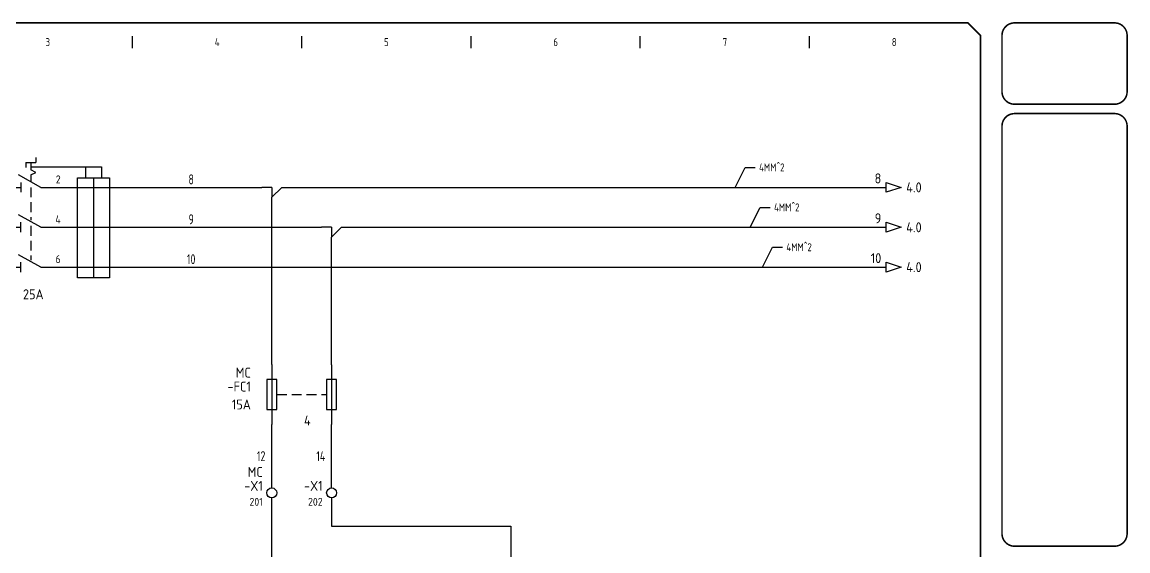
# Model space of a CAD drawing. Header units: millimetres. Extents: x 0 to 840, y 0 to 593.
# Drawn here: x 285 to 840, y 328 to 593 of the extents above; entities that cross this region are included whole.
import ezdxf
from ezdxf.enums import TextEntityAlignment as Align

# ---------------------------------------------------------------- set-up
doc = ezdxf.new("R2010")
doc.units = ezdxf.units.MM
doc.header["$LTSCALE"] = 10
doc.header["$MEASUREMENT"] = 0
doc.linetypes.add('DASHED', pattern=[0.75, 0.5, -0.25])
for name, color, linetype in [('DESC', 150, 'Continuous'), ('LINK', 9, 'DASHED'), ('LOC', 8, 'Continuous'), ('MISC', 7, 'Continuous'), ('RED_2.5mm^2', 1, 'Continuous'), ('SYMS', 7, 'Continuous'), ('TAGS', 150, 'Continuous'), ('TAN_4.0mm^2', 253, 'Continuous'), ('TERMS', 123, 'Continuous'), ('TITLE', 7, 'Continuous'), ('WIRENO', 72, 'Continuous'), ('WIREREF', 52, 'Continuous'), ('XREF', 7, 'Continuous'), ('XREFCHILD', 134, 'Continuous')]:
    doc.layers.add(name, color=color, linetype=linetype)
doc.styles.add('ITALIC', font='ITALIC')
doc.styles.add('SIMPLEX', font='simplex')
doc.styles.add('WD_IEC', font='isocp2.shx', dxfattribs={"width": 0.9, "height": 4})
doc.dimstyles.get("Standard").update_dxf_attribs({"dimtxt": 0.18, "dimasz": 0.18, "dimexe": 0.18, "dimexo": 0.0625, "dimgap": 0.09, "dimtad": 0, "dimtih": 1, "dimtoh": 1, "dimdec": 4, "dimzin": 0, "dimdsep": 46, "dimtxsty": 'Standard', "dimcen": 0.09, "dimadec": 0, "dimazin": 0, "dimtfac": 1, "dimtdec": 4, "dimtofl": 0, "dimtmove": 0, "dimatfit": 3, "dimfxl": 1, "dimtolj": 1, "dimtzin": 0, "dimarcsym": 0})

# ---------------------------------------------------------------- blocks, each defined once
blk = doc.blocks.new('acade_title')
at = {"layer": 'SYMS'}
for p, q in [((340, 580), (340, 586)), ((425, 580), (425, 586)), ((510, 580), (510, 586)), ((595, 580), (595, 586)), ((680, 580), (680, 586))]:
    blk.add_line(p, q, dxfattribs=at)
at = {"layer": 'TITLE'}
blk.add_line((765.79, 586.36), (765.79, 551.29), dxfattribs=at)
at = {"layer": 'TITLE', "const_width": 0.784}
blk.add_lwpolyline([(765.79, 7.07), (765.79, 586.36), (759.5, 592.64), (7.07, 592.64), (0.79, 586.36), (0.79, 7.07), (7.07, 0.79), (759.5, 0.79)], close=True, dxfattribs=at)
for points in [[(782.91, 592.64, 0.414214), (776.63, 586.36, 0.414214)], [(839.44, 586.36, 0.414214), (833.16, 592.64, 0.414214)], [(776.63, 558.09, 0.414214), (782.91, 551.81, 0.414214)], [(833.16, 551.81, 0.414214), (839.44, 558.09, 0.414214)], [(782.91, 547.1, 0.414214), (776.63, 540.82, 0.414214)], [(839.44, 540.82, 0.414214), (833.16, 547.1, 0.414214)], [(776.63, 336.15, 0.414214), (782.91, 329.87, 0.414214)], [(833.16, 329.87, 0.414214), (839.44, 336.15, 0.414214)]]:
    blk.add_lwpolyline(points, format="xyb", dxfattribs=at)
for points in [[(833.16, 592.64), (782.91, 592.64)], [(776.63, 586.36), (776.63, 558.09)], [(839.44, 586.36), (839.44, 558.09)], [(833.16, 551.81), (782.91, 551.81)], [(833.16, 547.1), (782.91, 547.1)], [(776.63, 540.82), (776.63, 336.15)], [(839.44, 540.82), (839.44, 336.15)], [(782.91, 329.87), (833.16, 329.87)]]:
    blk.add_lwpolyline(points, dxfattribs=at)
at = {"layer": 'SYMS', "style": 'WD_IEC', "width": 0.9}
for s, p in [('3', (297.5, 581)), ('4', (382.5, 581)), ('5', (467.5, 581)), ('6', (552.5, 581)), ('7', (637.5, 581)), ('8', (722.5, 581))]:
    blk.add_text(s, height=4, dxfattribs=at).set_placement(p, align=Align.CENTER)
at = {"layer": 'TITLE', "color": 1, "style": 'ITALIC'}
for tag, height, p in [('TITLE#1', 3, (806.47, 85.58)), ('TITLE#2', 3, (806.47, 80.5)), ('TITLE#3', 3, (806.47, 75.41)), ('TITLE#4', 3, (806.47, 70.33)), ('DWG#', 4, (806.47, 20.76))]:
    blk.add_attdef(tag, text='', height=height, dxfattribs=at).set_placement(p, align=Align.CENTER)
at = {"layer": 'TITLE', "color": 1, "style": 'SIMPLEX'}
blk.add_attdef('CAD#', (772.63, 49.19), '', height=2.5, rotation=90, dxfattribs=at)
at = {"layer": 'TITLE', "color": 1}
for tag, p, height, style in [('ENGINEER', (783.37, 49.19), 2.5, 'ITALIC'), ('CHKDBY', (813.2, 49.2), 2.5, 'ITALIC'), ('JOB#', (789.06, 41.3), 2.5, 'SIMPLEX'), ('DRAWNBY', (814.95, 41.3), 2.5, 'ITALIC'), ('SCALE', (786.29, 33.76), 2.5, 'SIMPLEX'), ('DATE', (812.8, 33.76), 2.5, 'SIMPLEX'), ('SHTS', (815.9, 6.29), 4, 'ITALIC')]:
    blk.add_attdef(tag, p, '', height=height, dxfattribs=dict(at, style=style))
at = {"layer": 'TITLE', "color": 1, "style": 'ITALIC'}
blk.add_attdef('SH#', text='', height=4, dxfattribs=at).set_placement((799.54, 6.29), align=Align.RIGHT)
at = {"layer": 'TITLE', "color": 7, "flags": 9}
blk.add_attdef('WD_TB', (782.91, 0.79), '', height=3.14, dxfattribs=at)
blk = doc.blocks.new('HDS21')
for p, q in [((2.5, 0), (-3.12, 3.12)), ((-7.5, 0), (-2.5, 0)), ((-7.5, 0), (-3.75, 0)), ((-2.5, -1.25), (-2.5, 1.25)), ((2.5, 0), (7.5, 0))]:
    blk.add_line(p, q)
at = {"style": 'WD_IEC'}
for tag, p in [('INST', (-5, 10.12)), ('LOC', (-5, 7.12)), ('TAG2', (-5, 4.12)), ('RATING1', (-4.95, -4.54)), ('DESC1', (-4.95, -10.54)), ('DESC2', (-4.95, -13.54)), ('DESC3', (-4.95, -16.54))]:
    blk.add_attdef(tag, text='', height=2.5, dxfattribs=at).set_placement(p, align=Align.RIGHT)
for tag, p, height, flags in [('TERM01', (-7.5, 1), 2, 8), ('X4TERM01', (-7.5, 0), 0.32, 1), ('X2LINK', (0, 1.75), 0.32, 1), ('X8LINK', (0, 0.38), 0.32, 1), ('X1TERM02', (7.5, 0), 0.32, 1), ('CONTACT', (11.25, -2.5), 1, 1), ('FAMILY', (11, -5.5), 1, 1)]:
    blk.add_attdef(tag, p, '', height=height, dxfattribs=dict(at, flags=flags))
at = {"style": 'WD_IEC', "flags": 8}
for tag, height, p in [('TERM02', 2, (7.5, 1)), ('XREF', 2.5, (-4.95, -7.54))]:
    blk.add_attdef(tag, text='', height=height, dxfattribs=at).set_placement(p, align=Align.RIGHT)
blk = doc.blocks.new('HA1S1')
blk.add_lwpolyline([(0, 1.25), (3.75, 0), (0, -1.25)], close=True)
at = {"style": 'WD_IEC'}
for tag, height, flags, p in [('WIRENO', 2.5, 8, (-1.25, 1)), ('SIGCODE', 1, 1, (5, 1.8))]:
    blk.add_attdef(tag, text='', height=height, dxfattribs=dict(at, flags=flags)).set_placement(p, align=Align.RIGHT)
at = {"style": 'WD_IEC', "flags": 1}
blk.add_attdef('X4TERM01', (0, 0), '', height=0.32, dxfattribs=at)
at = {"style": 'WD_IEC'}
blk.add_attdef('XREF', text='', height=2.5, dxfattribs=at).set_placement((5, 0), align=Align.MIDDLE_LEFT)
blk.add_attdef('DESC1', text='', height=2.5, dxfattribs=at).set_placement((-1.25, -1), align=Align.TOP_RIGHT)
blk = doc.blocks.new('VFU1')
blk.add_line((0, 7.5), (0, -7.5))
blk.add_lwpolyline([(-1.25, 3.75), (-1.25, -3.75), (1.25, -3.75), (1.25, 3.75)], close=True)
at = {"style": 'WD_IEC'}
for tag, p in [('INST', (-5.25, 7.75)), ('LOC', (-5.25, 4.25)), ('TAG1', (-5.25, 0.75)), ('RATING1', (-5.25, -3.75)), ('XREF', (-5.25, -7.75)), ('DESC1', (-5.25, -11.6)), ('DESC2', (-5.25, -15.1)), ('DESC3', (-5.25, -18.6))]:
    blk.add_attdef(tag, text='', height=2.5, dxfattribs=at).set_placement(p, align=Align.RIGHT)
blk.add_attdef('TERM01', text='', height=2, rotation=90, dxfattribs=at).set_placement((-1, 7.5), align=Align.RIGHT)
at = {"style": 'WD_IEC', "flags": 1}
for tag, p, height in [('X2TERM01', (0, 7.5), 0.32), ('MFG', (2.75, 6.5), 1.5), ('CAT', (2.75, 4), 1.5), ('X4LINK', (-1.25, 0), 0.32), ('X1LINK', (1.25, 0), 0.32), ('ASSYCODE', (2.25, -4), 1), ('FAMILY', (2.25, -5.5), 1), ('X8TERM02', (0, -7.5), 0.32), ('CATDESC', (2.25, -7), 1)]:
    blk.add_attdef(tag, p, '', height=height, dxfattribs=at)
at = {"style": 'WD_IEC'}
blk.add_attdef('TERM02', (-1, -7.5), '', height=2, rotation=90, dxfattribs=at)
blk = doc.blocks.new('VFU2')
blk.add_line((0, 7.5), (0, -7.5))
blk.add_lwpolyline([(-1.25, 3.75), (-1.25, -3.75), (1.25, -3.75), (1.25, 3.75)], close=True)
at = {"style": 'WD_IEC'}
for tag, p in [('INST', (-5.25, 7.75)), ('LOC', (-5.25, 4.25)), ('TAG2', (-5.25, 0.75)), ('RATING1', (-5.25, -3.75)), ('XREF', (-5.25, -7.75)), ('DESC1', (-5.25, -11.6)), ('DESC2', (-5.25, -15.1)), ('DESC3', (-5.25, -18.6))]:
    blk.add_attdef(tag, text='', height=2.5, dxfattribs=at).set_placement(p, align=Align.RIGHT)
blk.add_attdef('TERM01', text='', height=2, rotation=90, dxfattribs=at).set_placement((-1, 7.5), align=Align.RIGHT)
at = {"style": 'WD_IEC', "flags": 1}
for tag, p, height in [('X2TERM01', (0, 7.5), 0.32), ('MFG', (2.75, 6.5), 1.5), ('CAT', (2.75, 4), 1.5), ('X4LINK', (-1.25, 0), 0.32), ('X1LINK', (1.25, 0), 0.32), ('ASSYCODE', (2.25, -4), 1), ('FAMILY', (2.25, -5.5), 1), ('X8TERM02', (0, -7.5), 0.32), ('CATDESC', (2.25, -7), 1)]:
    blk.add_attdef(tag, p, '', height=height, dxfattribs=at)
at = {"style": 'WD_IEC'}
blk.add_attdef('TERM02', (-1, -7.5), '', height=2, rotation=90, dxfattribs=at)
blk = doc.blocks.new('VT0002')
blk.add_circle((0, 0), 1.25)
at = {"style": 'WD_IEC', "flags": 1}
for tag, p, height in [('ASSYCODE', (2.75, 10.75), 1), ('CATDESC', (2.75, 9.25), 1), ('MFG', (2.75, 7.25), 1.5), ('CAT', (2.75, 4.75), 1.5), ('X4PIN01', (-1.25, 1), 0.25), ('X4TERM01', (-1.25, 0), 0.25), ('X4TERMDESC01', (-1.25, 0.5), 0.4), ('STRIPSEQ', (0, 0), 0.025), ('X2PIN01', (0, 2.25), 0.25), ('X2TERM01', (0, 1.25), 0.25), ('X8PIN01', (0, -0.25), 0.25), ('X2TERMDESC01', (0, 1.75), 0.4), ('X1PIN01', (1.25, 1), 0.25), ('X1TERM01', (1.25, 0), 0.25), ('X1TERMDESC01', (1.25, 0.5), 0.4), ('LINKTERM', (0, -0.04), 0.025), ('X8TERM01', (0, -1.25), 0.25), ('X8TERMDESC01', (0, -0.75), 0.4)]:
    blk.add_attdef(tag, p, '', height=height, dxfattribs=at)
at = {"style": 'WD_IEC'}
for tag, p in [('INST', (-2.25, 6.5)), ('LOC', (-2.25, 3.5)), ('DESC1', (-2.25, -6.25)), ('DESC2', (-2.25, -9.25)), ('DESC3', (-2.25, -12.25))]:
    blk.add_attdef(tag, text='', height=2.5, dxfattribs=at).set_placement(p, align=Align.RIGHT)
at = {"style": 'WD_IEC', "flags": 8}
for tag, height, p in [('TAGSTRIP', 2.5, (-2.25, 0.5)), ('TERM01', 2, (-2.25, -3.25))]:
    blk.add_attdef(tag, text='', height=height, dxfattribs=at).set_placement(p, align=Align.RIGHT)
blk = doc.blocks.new('HDS11')
for p, q in [((-1.25, 6.25), (1.25, 6.25)), ((-1.25, 6.25), (-1.25, 5)), ((0, 6.25), (0, 4.38)), ((1.25, 7.5), (1.25, 6.25)), ((2.5, 0), (-3.12, 3.12)), ((1.25, 3.75), (0, 4.38)), ((0, 3.12), (1.25, 3.75)), ((0, 3.12), (0, 1.39)), ((-7.5, 0), (-2.5, 0)), ((-2.5, 1.25), (-2.5, -1.25)), ((2.5, 0), (7.5, 0))]:
    blk.add_line(p, q)
at = {"style": 'WD_IEC'}
for tag, p in [('INST', (-5, 10.12)), ('LOC', (-5, 7.12)), ('TAG1', (-5, 4.12)), ('RATING1', (-5, -4.03)), ('DESC1', (-5, -10.03)), ('DESC2', (-5, -13.03)), ('DESC3', (-5, -16.03))]:
    blk.add_attdef(tag, text='', height=2.5, dxfattribs=at).set_placement(p, align=Align.RIGHT)
for tag, p, height, flags in [('MFG', (4.92, 12.12), 1.5, 9), ('CAT', (4.92, 9.62), 1.5, 9), ('TERM01', (-7.5, 1), 2, 8), ('X4TERM01', (-7.5, 0), 0.32, 1), ('X8LINK', (0, 0), 0.32, 1), ('X1TERM02', (7.5, 0), 0.32, 1), ('ASSYCODE', (12.25, -2.75), 1, 1), ('FAMILY', (12.25, -4.25), 1, 1), ('CATDESC', (12.25, -5.75), 1, 1), ('CONTACT', (12.5, -7.5), 1, 1), ('COMMON', (13.75, -8.75), 1, 1)]:
    blk.add_attdef(tag, p, '', height=height, dxfattribs=dict(at, flags=flags))
at = {"style": 'WD_IEC', "flags": 8}
blk.add_attdef('TERM02', text='', height=2, dxfattribs=at).set_placement((7.5, 1), align=Align.RIGHT)
at = {"lineweight": 15, "style": 'WD_IEC'}
blk.add_attdef('XREF', text='', height=2.5, dxfattribs=at).set_placement((-5, -7.03), align=Align.RIGHT)
blk = doc.blocks.new('WD_WNH')
at = {"linetype": 'Continuous', "style": 'WD_IEC', "width": 0.8}
blk.add_attdef('WIRENO', text='', height=2.5, dxfattribs=at).set_placement((0, 0.75), align=Align.CENTER)
at = {"style": 'WD_IEC', "flags": 1}
for tag, p in [('W08USER', (0, 0.375)), ('W04USER', (0, 0.875)), ('W05USER', (0, 0.75)), ('W09USER', (0, 0.25)), ('W03USER', (0, 1)), ('W06USER', (0, 0.625)), ('W07USER', (0, 0.5)), ('W02USER', (0, 1.125)), ('W01USER', (0, 1.25)), ('W10USER', (0, 0.125))]:
    blk.add_attdef(tag, text='', height=0.08, dxfattribs=at).set_placement(p, align=Align.CENTER)
blk = doc.blocks.new('WD_WNV')
at = {"linetype": 'Continuous', "style": 'WD_IEC', "width": 0.8}
blk.add_attdef('WIRENO', text='', height=2.5, dxfattribs=at).set_placement((-1.6, 0), align=Align.MIDDLE_RIGHT)
at = {"style": 'WD_IEC', "flags": 1}
for tag, p in [('W08USER', (-1, 0.375)), ('W04USER', (-1, 0.875)), ('W05USER', (-1, 0.75)), ('W09USER', (-1, 0.25)), ('W03USER', (-1, 1)), ('W06USER', (-1, 0.625)), ('W07USER', (-1, 0.5)), ('W02USER', (-1, 1.125)), ('W01USER', (-1, 1.25)), ('W10USER', (-1, 0.125))]:
    blk.add_attdef(tag, text='', height=0.08, dxfattribs=at).set_placement(p, align=Align.CENTER)
blk = doc.blocks.new('HT0_184')
for p, q in [((0, 0), (-2.5, 0)), ((0, 0), (0, -2.5)), ((0, -2.5), (2.5, 0))]:
    blk.add_line(p, q)
at = {"style": 'WD_IEC', "flags": 1}
for tag, p in [('X4TERM01', (-2.5, 0)), ('X1TERM01', (2.5, 0)), ('X8TERM01', (0, -2.5)), ('WDWSEQ', (1.53, -1.26))]:
    blk.add_attdef(tag, p, '', height=0.4, dxfattribs=at)
blk = doc.blocks.new('VT0_184')
for p, q in [((0, 0), (-2.5, 0)), ((0, 0), (0, -2.5)), ((0, -2.5), (2.5, 0))]:
    blk.add_line(p, q)
at = {"style": 'WD_IEC', "flags": 1}
for tag, p in [('X4TERM01', (-2.5, 0)), ('X1TERM01', (2.5, 0)), ('X8TERM01', (0, -2.5)), ('WDWSEQ', (1.53, -1.26))]:
    blk.add_attdef(tag, p, '', height=0.4, dxfattribs=at)

msp = doc.modelspace()

# ---------------------------------------------------------------- linework, layer by layer
at = {"layer": 'LINK'}
for points in [[(288.96, 510.06), (288.96, 493.5)], [(288.96, 490.77), (288.96, 473.5)], [(412.45, 406.03), (437.5, 406.01)]]:
    msp.add_lwpolyline(points, dxfattribs=at)
at = {"layer": 'RED_2.5mm^2'}
for p, q in [((409.95, 359.15), (409.95, 391.03)), ((440, 359.15), (440, 391.01)), ((409.95, 322.9), (409.95, 354.15)), ((440, 354.15), (440, 339.98)), ((440, 339.98), (530, 339.98)), ((530, 339.98), (530, 322.9))]:
    msp.add_line(p, q, dxfattribs=at)
at = {"layer": 'SYMS'}
for p, q in [((288.96, 520.43), (324.39, 520.43)), ((316.39, 520.43), (316.39, 514.92)), ((324.39, 520.43), (324.39, 514.92)), ((320.39, 514.92), (320.39, 464.66))]:
    msp.add_line(p, q, dxfattribs=at)
msp.add_lwpolyline([(312.39, 514.92), (328.39, 514.92), (328.39, 464.66), (312.39, 464.66)], close=True, dxfattribs=at)
at = {"layer": 'TAN_4.0mm^2'}
for p, q in [((303.96, 510.06), (404.95, 510.06)), ((414.95, 510.06), (718.52, 510.06)), ((409.95, 421.03), (409.95, 505.06)), ((303.96, 490), (435, 490)), ((445, 490), (718.52, 490)), ((440, 421.01), (440, 485)), ((303.96, 470), (718.52, 470))]:
    msp.add_line(p, q, dxfattribs=at)

# ---------------------------------------------------------------- block references
at = {"layer": 'SYMS'}
msp.add_blockref('acade_title', (0, 0), dxfattribs=at)
ref = msp.add_blockref('HDS11', (288.96, 510.06), dxfattribs=dict(at, xscale=2, yscale=2, zscale=2))
ref.add_attrib('TERM02', '2', dxfattribs={"layer": 'TERMS', "height": 4, "style": 'WD_IEC', "flags": 8}).set_placement((303.96, 512.06), align=Align.RIGHT)
ref.add_attrib('TERM01', '1', (273.96, 512.06), dxfattribs={"layer": 'TERMS', "height": 4, "style": 'WD_IEC', "flags": 8})
ref.add_attrib('DESC1', 'FRONT MOUNTED SW', dxfattribs={"layer": 'DESC', "height": 5, "style": 'WD_IEC'}).set_placement((276.68, 536.29), align=Align.RIGHT)
ref.add_attrib('RATING1', '25A', dxfattribs={"layer": 'MISC', "height": 5, "style": 'WD_IEC'}).set_placement((295.38, 453.87), align=Align.RIGHT)
ref.add_attrib('TAG1', '-QB2', dxfattribs={"layer": 'TAGS', "height": 5, "style": 'WD_IEC'}).set_placement((278.32, 520.56), align=Align.RIGHT)
ref = msp.add_blockref('HA1S1', (718.52, 510.06), dxfattribs=dict(at, xscale=2, yscale=2, zscale=2))
ref.add_attrib('XREF', '4.0', dxfattribs={"layer": 'XREF', "height": 5, "style": 'WD_IEC'}).set_placement((728.52, 510.06), align=Align.MIDDLE_LEFT)
ref.add_attrib('WIRENO', '8', dxfattribs={"layer": 'WIREREF', "height": 5, "style": 'WD_IEC', "flags": 8}).set_placement((716.02, 512.06), align=Align.RIGHT)
ref = msp.add_blockref('HDS21', (288.96, 490), dxfattribs=dict(at, xscale=2, yscale=2, zscale=2))
ref.add_attrib('TERM02', '4', dxfattribs={"layer": 'TERMS', "height": 4, "style": 'WD_IEC', "flags": 8}).set_placement((303.96, 492), align=Align.RIGHT)
ref.add_attrib('TERM01', '3', (273.96, 492), dxfattribs={"layer": 'TERMS', "height": 4, "style": 'WD_IEC', "flags": 8})
ref = msp.add_blockref('HA1S1', (718.52, 490), dxfattribs=dict(at, xscale=2, yscale=2, zscale=2))
ref.add_attrib('XREF', '4.0', dxfattribs={"layer": 'XREF', "height": 5, "style": 'WD_IEC'}).set_placement((728.52, 490), align=Align.MIDDLE_LEFT)
ref.add_attrib('WIRENO', '9', dxfattribs={"layer": 'WIREREF', "height": 5, "style": 'WD_IEC', "flags": 8}).set_placement((716.02, 492), align=Align.RIGHT)
ref = msp.add_blockref('HDS21', (288.96, 470), dxfattribs=dict(at, xscale=2, yscale=2, zscale=2))
ref.add_attrib('TERM02', '6', dxfattribs={"layer": 'TERMS', "height": 4, "style": 'WD_IEC', "flags": 8}).set_placement((303.96, 472), align=Align.RIGHT)
ref.add_attrib('TERM01', '5', (273.96, 472), dxfattribs={"layer": 'TERMS', "height": 4, "style": 'WD_IEC', "flags": 8})
ref = msp.add_blockref('HA1S1', (718.52, 470), dxfattribs=dict(at, xscale=2, yscale=2, zscale=2))
ref.add_attrib('XREF', '4.0', dxfattribs={"layer": 'XREF', "height": 5, "style": 'WD_IEC'}).set_placement((728.52, 470), align=Align.MIDDLE_LEFT)
ref.add_attrib('WIRENO', '10', dxfattribs={"layer": 'WIREREF', "height": 5, "style": 'WD_IEC', "flags": 8}).set_placement((716.02, 472), align=Align.RIGHT)
ref = msp.add_blockref('VFU1', (409.95, 406.03), dxfattribs=dict(at, xscale=2, yscale=2, zscale=2))
ref.add_attrib('RATING1', '15A', dxfattribs={"layer": 'MISC', "height": 5, "style": 'WD_IEC'}).set_placement((399.45, 398.53), align=Align.RIGHT)
ref.add_attrib('LOC', 'MC', dxfattribs={"layer": 'LOC', "height": 5, "style": 'WD_IEC'}).set_placement((399.45, 414.53), align=Align.RIGHT)
ref.add_attrib('TAG1', '-FC1', dxfattribs={"layer": 'TAGS', "height": 5, "style": 'WD_IEC'}).set_placement((399.45, 407.53), align=Align.RIGHT)
ref = msp.add_blockref('VFU2', (440, 406.01), dxfattribs=dict(at, xscale=2, yscale=2, zscale=2))
ref.add_attrib('XREF', '4', dxfattribs={"layer": 'XREFCHILD', "height": 5, "style": 'WD_IEC'}).set_placement((429.5, 390.51), align=Align.RIGHT)
ref = msp.add_blockref('VT0002', (409.95, 356.65), dxfattribs=dict(at, xscale=2, yscale=2, zscale=2))
ref.add_attrib('TERM01', '201', dxfattribs={"layer": 'TERMS', "height": 4, "style": 'WD_IEC', "flags": 8}).set_placement((405.45, 350.15), align=Align.RIGHT)
ref.add_attrib('LOC', 'MC', dxfattribs={"layer": 'LOC', "height": 5, "style": 'WD_IEC'}).set_placement((405.45, 364.65), align=Align.RIGHT)
ref.add_attrib('TAGSTRIP', '-X1', dxfattribs={"layer": 'TAGS', "height": 5, "style": 'WD_IEC', "flags": 8}).set_placement((405.45, 357.65), align=Align.RIGHT)
ref = msp.add_blockref('VT0002', (440, 356.65), dxfattribs=dict(at, xscale=2, yscale=2, zscale=2))
ref.add_attrib('TERM01', '202', dxfattribs={"layer": 'TERMS', "height": 4, "style": 'WD_IEC', "flags": 8}).set_placement((435.5, 350.15), align=Align.RIGHT)
ref.add_attrib('TAGSTRIP', '-X1', dxfattribs={"layer": 'TAGS', "height": 5, "style": 'WD_IEC', "flags": 8}).set_placement((435.5, 357.65), align=Align.RIGHT)
at = {"layer": 'TAN_4.0mm^2', "xscale": 2, "yscale": 2, "zscale": 2}
for name, p in [('HT0_184', (409.95, 510.06)), ('VT0_184', (440, 490))]:
    msp.add_blockref(name, p, dxfattribs=at)
at = {"layer": 'WIRENO'}
ref = msp.add_blockref('WD_WNH', (369.48, 510.06), dxfattribs=dict(at, xscale=2, yscale=2, zscale=2))
ref.add_attrib('WIRENO', '8', dxfattribs={"linetype": 'Continuous', "height": 5, "style": 'WD_IEC', "width": 0.8}).set_placement((369.48, 511.56), align=Align.CENTER)
ref = msp.add_blockref('WD_WNH', (369.48, 490), dxfattribs=dict(at, xscale=2, yscale=2, zscale=2))
ref.add_attrib('WIRENO', '9', dxfattribs={"linetype": 'Continuous', "height": 5, "style": 'WD_IEC', "width": 0.8}).set_placement((369.48, 491.5), align=Align.CENTER)
ref = msp.add_blockref('WD_WNH', (369.48, 470), dxfattribs=dict(at, xscale=2, yscale=2, zscale=2))
ref.add_attrib('WIRENO', '10', dxfattribs={"linetype": 'Continuous', "height": 5, "style": 'WD_IEC', "width": 0.8}).set_placement((369.48, 471.5), align=Align.CENTER)
ref = msp.add_blockref('WD_WNV', (409.95, 375.09), dxfattribs=dict(at, xscale=2, yscale=2, zscale=2))
ref.add_attrib('WIRENO', '12', dxfattribs={"linetype": 'Continuous', "height": 5, "style": 'WD_IEC', "width": 0.8}).set_placement((406.75, 375.09), align=Align.MIDDLE_RIGHT)
ref = msp.add_blockref('WD_WNV', (440, 375.08), dxfattribs=dict(at, xscale=2, yscale=2, zscale=2))
ref.add_attrib('WIRENO', '14', dxfattribs={"linetype": 'Continuous', "height": 5, "style": 'WD_IEC', "width": 0.8}).set_placement((436.8, 375.08), align=Align.MIDDLE_RIGHT)

# ---------------------------------------------------------------- texts
at = {"layer": 'MISC', "char_height": 4, "attachment_point": 4, "style": 'WD_IEC'}
for insert in [(654.62, 520.06), (662.14, 500), (668.33, 480)]:
    msp.add_mtext('\\A1;4MM^ 2', dxfattribs=dict(at, insert=insert))

# ---------------------------------------------------------------- leaders
at = {"layer": 'SYMS', "annotation_type": 0, "has_hookline": 1, "hookline_direction": 0, "text_width": 13.18}
for points in [[(642.62, 510.06), (647.62, 520.06), (652.62, 520.06)], [(650.14, 490), (655.14, 500), (660.14, 500)], [(656.33, 470), (661.33, 480), (666.33, 480)]]:
    msp.add_leader(points, dimstyle='Standard', override={"dimtxt": 4, "dimasz": 4, "dimgap": 2, "dimldrblk": 'None'}, dxfattribs=at)

doc.saveas('drawing.dxf')
